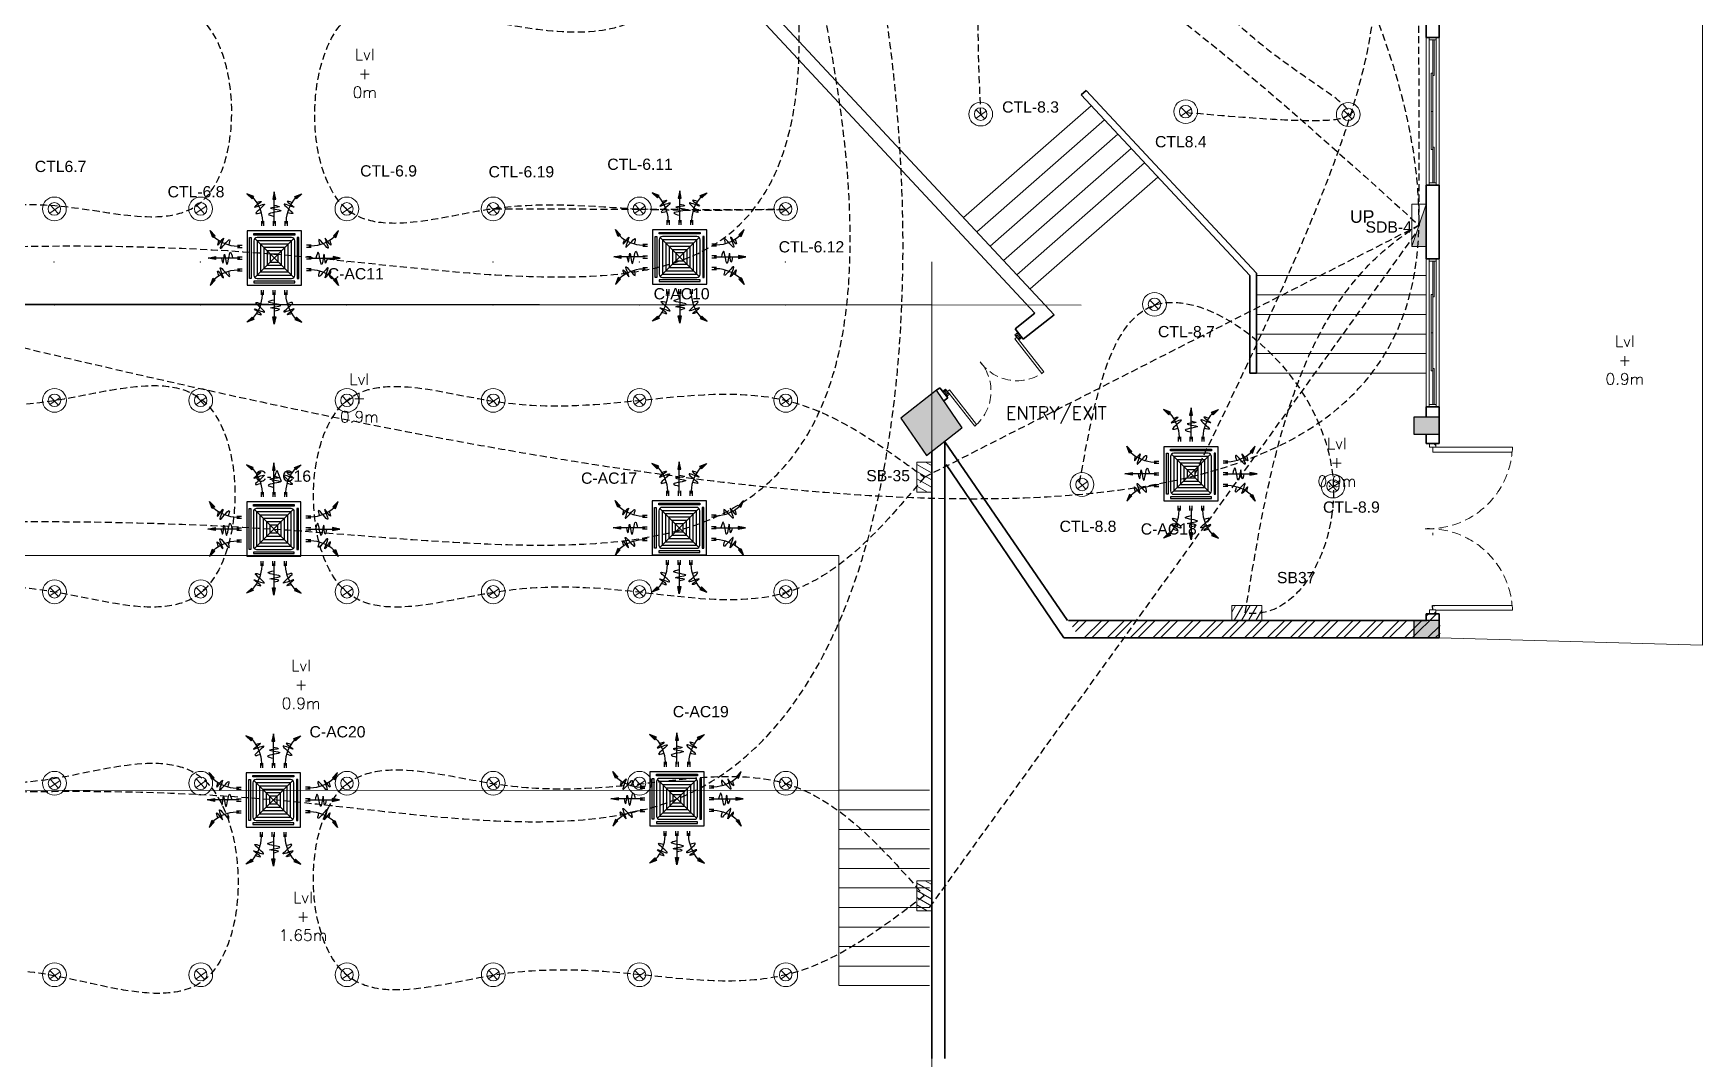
# Model space of a CAD drawing. Header units: inches. Extents: x 845 to 17085, y 908 to 10810.
# Drawn here: x 4923 to 5812, y 3181 to 3727 of the extents above; entities that cross this region are included whole.
import ezdxf

# ---------------------------------------------------------------- set-up
doc = ezdxf.new("R2010")
doc.units = ezdxf.units.IN
doc.header["$LTSCALE"] = 15
doc.header["$MEASUREMENT"] = 0
for name, pattern in [('ACAD_ISO04W100', [30.5, 24, -3, 0.5, -3]), ('CENTER2', [1.125, 0.75, -0.125, 0.125, -0.125]), ('CONTINUA', [0]), ('DASHED2', [0.375, 0.25, -0.125]), ('HIDDEN', [0.375, 0.25, -0.125])]:
    doc.linetypes.add(name, pattern=pattern)
for name, color, linetype, lineweight in [('.13', 5, 'Continuous', 13), ('.15', 4, 'Continuous', 15), ('c1', 21, 'Continuous', 30), ('E. Fixture', 6, 'Continuous', 20), ('FURN', 43, 'Continuous', 18), ('GR.furniture', 82, 'Continuous', 15), ('GRID', 8, 'ACAD_ISO04W100', 5), ('HATCH', 251, 'Continuous', 5), ('humans', 7, 'Continuous', 15), ('L-TXT', 255, 'Continuous', 9), ('SLD', 140, 'Continuous', 9), ('wall 1', 1, 'Continuous', 35), ('WIND & DOOR', 160, 'Continuous', 9)]:
    doc.layers.add(name, color=color, linetype=linetype, lineweight=lineweight)
for name, color, linetype in [('AIR', 7, 'Continuous'), ('AIR-00', 8, 'Continuous'), ('AIR-01', 105, 'Continuous'), ('AIR-02', 2, 'Continuous'), ('AIR-04', 40, 'Continuous'), ('DB cable', 141, 'HIDDEN'), ('dimension', 7, 'Continuous'), ('SB cable', 58, 'CENTER2'), ('TEX', 133, 'Continuous'), ('Text', 255, 'Continuous')]:
    doc.layers.add(name, color=color, linetype=linetype)
doc.layers.add('door and window', color=7, linetype='Continuous', lineweight=25, true_color=0x0609c1)
doc.styles.add('ROMANS', font='ROMANS')
doc.styles.get("Standard").update_dxf_attribs({"font": 'arial.ttf'})
doc.dimstyles.get("Standard").update_dxf_attribs({"dimtxt": 9.75, "dimasz": 6.25, "dimexe": 0.18, "dimexo": 0.0625, "dimgap": 0.09, "dimtad": 0, "dimdec": 1, "dimzin": 0, "dimdsep": 46, "dimlunit": 4, "dimtxsty": 'Standard', "dimblk": 'ARCHTICK', "dimcen": 0.09, "dimadec": 0, "dimazin": 0, "dimtfac": 1, "dimtdec": 1, "dimtofl": 0, "dimtmove": 0, "dimatfit": 3, "dimldrblk": 'ARCHTICK', "dimfxl": 1, "dimtolj": 1, "dimtzin": 0, "dimlwd": 25, "dimarcsym": 0})

# ---------------------------------------------------------------- blocks, each defined once
blk = doc.blocks.new('FCU-13000P (CASSETTE SPLIT)')
at = {"layer": 'AIR-00', "ltscale": 3}
for p, q in [((0, 0.523), (0, 1)), ((-0.193, 0.558), (-0.193, 0.487)), ((-0.162, 0.558), (-0.162, 0.487)), ((-0.016, 0.558), (-0.016, 0.487)), ((0.016, 0.558), (0.016, 0.487)), ((0.162, 0.558), (0.162, 0.487)), ((0.193, 0.558), (0.193, 0.487)), ((-0.523, 0), (-1, 0)), ((-0.558, 0.193), (-0.487, 0.193)), ((-0.558, 0.162), (-0.487, 0.162)), ((-0.558, 0.016), (-0.487, 0.016)), ((0.558, 0.193), (0.487, 0.193)), ((0.558, 0.162), (0.487, 0.162)), ((0.558, 0.016), (0.487, 0.016)), ((0.523, 0), (1, 0)), ((-0.558, -0.016), (-0.487, -0.016)), ((-0.558, -0.162), (-0.487, -0.162)), ((-0.558, -0.193), (-0.487, -0.193)), ((0.558, -0.016), (0.487, -0.016)), ((0.558, -0.162), (0.487, -0.162)), ((0.558, -0.193), (0.487, -0.193)), ((-0.193, -0.558), (-0.193, -0.487)), ((-0.162, -0.558), (-0.162, -0.487)), ((-0.016, -0.558), (-0.016, -0.487)), ((0.016, -0.558), (0.016, -0.487)), ((0.162, -0.558), (0.162, -0.487)), ((0.193, -0.558), (0.193, -0.487)), ((0, -0.523), (0, -1))]:
    blk.add_line(p, q, dxfattribs=at)
at = {"layer": 'AIR-00'}
for p, q in [((0.295, -0.295), (-0.295, 0.295)), ((0.295, 0.295), (-0.295, -0.295))]:
    blk.add_line(p, q, dxfattribs=at)
at = {"layer": 'AIR-00', "ltscale": 3}
for points in [[(-0.335, 0.895), (-0.311, 0.932), (-0.416, 0.973)], [(-0.022, 0.89), (0.022, 0.89), (0, 1)], [(0.335, 0.895), (0.311, 0.932), (0.416, 0.973)], [(-0.895, 0.335), (-0.932, 0.311), (-0.973, 0.416)], [(0.895, 0.335), (0.932, 0.311), (0.973, 0.416)], [(-0.89, 0.022), (-0.89, -0.022), (-1, 0)], [(0.89, 0.022), (0.89, -0.022), (1, 0)], [(-0.895, -0.335), (-0.932, -0.311), (-0.973, -0.416)], [(0.895, -0.335), (0.932, -0.311), (0.973, -0.416)], [(-0.335, -0.895), (-0.311, -0.932), (-0.416, -0.973)], [(-0.022, -0.89), (0.022, -0.89), (0, -1)], [(0.335, -0.895), (0.311, -0.932), (0.416, -0.973)]]:
    blk.add_lwpolyline(points, close=True, dxfattribs=at)
at = {"layer": 'AIR-00'}
for points in [[(-0.323, 0.914, -0.171809), (-0.178, 0.558), (-0.178, 0.522)], [(0.323, 0.914, 0.171809), (0.178, 0.558), (0.178, 0.522)], [(-0.914, 0.323, 0.171809), (-0.558, 0.178), (-0.522, 0.178)], [(0.914, 0.323, -0.171809), (0.558, 0.178), (0.522, 0.178)], [(-0.914, -0.323, -0.171809), (-0.558, -0.178), (-0.522, -0.178)], [(0.914, -0.323, 0.171809), (0.558, -0.178), (0.522, -0.178)], [(-0.323, -0.914, 0.171809), (-0.178, -0.558), (-0.178, -0.522)], [(0.323, -0.914, -0.171809), (0.178, -0.558), (0.178, -0.522)]]:
    blk.add_lwpolyline(points, format="xyb", dxfattribs=at)
for points in [[(-0.26, -0.26), (0.26, -0.26), (0.26, 0.26), (-0.26, 0.26)], [(-0.21, -0.21), (0.21, -0.21), (0.21, 0.21), (-0.21, 0.21)], [(-0.16, -0.16), (0.16, -0.16), (0.16, 0.16), (-0.16, 0.16)], [(-0.11, -0.11), (0.11, -0.11), (0.11, 0.11), (-0.11, 0.11)], [(-0.06, -0.06), (0.06, -0.06), (0.06, 0.06), (-0.06, 0.06)]]:
    blk.add_lwpolyline(points, close=True, dxfattribs=at)
at = {"layer": 'AIR-00', "ltscale": 3}
for points in [[(-0.268, 0.84), (-0.231, 0.852), (-0.134, 0.882), (-0.422, 0.704), (0.005, 0.903), (-0.358, 0.645), (-0.239, 0.678), (-0.199, 0.69)], [(0.268, 0.84), (0.231, 0.852), (0.134, 0.882), (0.422, 0.704), (-0.005, 0.903), (0.358, 0.645), (0.239, 0.678), (0.199, 0.69)], [(-0.84, 0.268), (-0.852, 0.231), (-0.882, 0.134), (-0.704, 0.422), (-0.903, -0.005), (-0.645, 0.358), (-0.678, 0.239), (-0.69, 0.199)], [(0.84, 0.268), (0.852, 0.231), (0.882, 0.134), (0.704, 0.422), (0.903, -0.005), (0.645, 0.358), (0.678, 0.239), (0.69, 0.199)], [(-0.84, -0.268), (-0.852, -0.231), (-0.882, -0.134), (-0.704, -0.422), (-0.903, 0.005), (-0.645, -0.358), (-0.678, -0.239), (-0.69, -0.199)], [(0.84, -0.268), (0.852, -0.231), (0.882, -0.134), (0.704, -0.422), (0.903, 0.005), (0.645, -0.358), (0.678, -0.239), (0.69, -0.199)], [(-0.268, -0.84), (-0.231, -0.852), (-0.134, -0.882), (-0.422, -0.704), (0.005, -0.903), (-0.358, -0.645), (-0.239, -0.678), (-0.199, -0.69)], [(0.268, -0.84), (0.231, -0.852), (0.134, -0.882), (0.422, -0.704), (-0.005, -0.903), (0.358, -0.645), (0.239, -0.678), (0.199, -0.69)]]:
    blk.add_open_spline(points, degree=3, knots=[0.0032834, 0.0032834, 0.0032834, 0.0032834, 0.0712567, 0.1924075, 0.3347111, 0.5062145, 0.5813292, 0.5813292, 0.5813292, 0.5813292], dxfattribs=at)
for points in [[(0, 0.8), (0.077, 0.776), (-0.058, 0.755), (0.098, 0.718), (-0.087, 0.663), (0, 0.631)], [(-0.8, 0), (-0.776, -0.077), (-0.755, 0.058), (-0.718, -0.098), (-0.663, 0.087), (-0.631, 0)], [(0.8, 0), (0.776, -0.077), (0.755, 0.058), (0.718, -0.098), (0.663, 0.087), (0.631, 0)], [(0, -0.8), (0.077, -0.776), (-0.058, -0.755), (0.098, -0.718), (-0.087, -0.663), (0, -0.631)]]:
    blk.add_spline(points, degree=3, dxfattribs=at)
for points in [[(-0.416, 0.973), (-0.335, 0.895), (-0.311, 0.932)], [(0, 1), (-0.022, 0.89), (0.022, 0.89)], [(0.416, 0.973), (0.335, 0.895), (0.311, 0.932)], [(-0.973, 0.416), (-0.895, 0.335), (-0.932, 0.311)], [(0.973, 0.416), (0.895, 0.335), (0.932, 0.311)], [(-1, 0), (-0.89, 0.022), (-0.89, -0.022)], [(1, 0), (0.89, 0.022), (0.89, -0.022)], [(-0.973, -0.416), (-0.895, -0.335), (-0.932, -0.311)], [(0.973, -0.416), (0.895, -0.335), (0.932, -0.311)], [(-0.416, -0.973), (-0.335, -0.895), (-0.311, -0.932)], [(0, -1), (-0.022, -0.89), (0.022, -0.89)], [(0.416, -0.973), (0.335, -0.895), (0.311, -0.932)]]:
    blk.add_solid(points, dxfattribs=at)
at = {"layer": 'AIR-01'}
for points in [[(-0.373, 0.31), (-0.348, 0.31), (-0.348, -0.31), (-0.373, -0.31)], [(-0.31, 0.372), (0.31, 0.372), (0.31, 0.348), (-0.31, 0.348)], [(0.372, 0.31), (0.348, 0.31), (0.348, -0.31), (0.372, -0.31)], [(-0.31, -0.373), (0.31, -0.373), (0.31, -0.348), (-0.31, -0.348)]]:
    blk.add_lwpolyline(points, close=True, dxfattribs=at)
at = {"layer": 'AIR-02'}
blk.add_lwpolyline([(-0.26, -0.31), (0.26, -0.31, 0.414214), (0.31, -0.26), (0.31, 0.26, 0.414214), (0.26, 0.31), (-0.26, 0.31, 0.414214), (-0.31, 0.26), (-0.31, -0.26, 0.414214)], format="xyb", close=True, dxfattribs=at)
at = {"layer": 'AIR-04'}
blk.add_lwpolyline([(-0.41, -0.41), (0.41, -0.41), (0.41, 0.41), (-0.41, 0.41)], close=True, dxfattribs=at)
blk = doc.blocks.new('C')
at = {"layer": 'E. Fixture'}
blk.add_hatch(color=256, dxfattribs=at).paths.add_polyline_path([(27131.11, -3595.1), (27140.34, -3595.1), (27140.34, -3591.94)])
blk.add_line((27140.34, -3591.94), (27131.11, -3595.1), dxfattribs=at)
blk.add_lwpolyline([(27131.11, -3591.94), (27140.34, -3591.94), (27140.34, -3595.1), (27131.11, -3595.1), (27131.11, -3591.94)], dxfattribs=at)
blk = doc.blocks.new('_ArchTick')
at = {"layer": 'GRID', "color": 0, "const_width": 0.15}
blk.add_lwpolyline([(-0.5, -0.5), (0.5, 0.5)], dxfattribs=at)
blk = doc.blocks.new('*D331')
at = {"layer": 'Defpoints', "color": 0, "linetype": 'DASHED2', "lineweight": 211, "transparency": 16777216}
for p in [(5671.72, 4291.1), (4447.8, 4239.51), (5671.72, 4239.51), (4819.32, 1356.91), (4865.82, 1356.91), (4865.82, 1021.91)]:
    blk.add_point(p, dxfattribs=at)
at = {"layer": 'dimension', "color": 0, "linetype": 'DASHED2', "lineweight": -2, "transparency": 16777216}
for p, q in [((4865.75, 1356.91), (4819.14, 1356.91)), ((4865.75, 1021.91), (4819.14, 1021.91))]:
    blk.add_line(p, q, dxfattribs=at)
at = {"layer": 'dimension', "color": 0, "linetype": 'Continuous', "lineweight": 25, "transparency": 16777216}
for p, q in [((4819.32, 1356.91), (4819.32, 1210.11)), ((4819.32, 1021.91), (4819.32, 1168.7))]:
    blk.add_line(p, q, dxfattribs=at)
at = {"layer": 'L-TXT', "color": 0, "linetype": 'DASHED2', "lineweight": -2, "transparency": 16777216}
for p, q in [((4447.8, 4239.58), (4447.8, 4291.28)), ((5671.72, 4239.58), (5671.72, 4291.28))]:
    blk.add_line(p, q, dxfattribs=at)
at = {"layer": 'L-TXT', "color": 0, "linetype": 'Continuous', "lineweight": 25, "transparency": 16777216}
for p, q in [((4447.8, 4291.1), (5048.07, 4291.1)), ((5671.72, 4291.1), (5071.45, 4291.1))]:
    blk.add_line(p, q, dxfattribs=at)
at = {"layer": 'dimension', "color": 0, "linetype": 'DASHED2', "lineweight": 25, "transparency": 16777216, "xscale": 6.25, "yscale": 6.25, "zscale": 6.25}
for p, rotation in [((4819.32, 1356.91), 90), ((4819.32, 1021.91), 270)]:
    blk.add_blockref('_ArchTick', p, dxfattribs=dict(at, rotation=rotation))
at = {"layer": 'L-TXT', "color": 0, "linetype": 'DASHED2', "lineweight": 25, "transparency": 16777216, "xscale": 6.25, "yscale": 6.25, "zscale": 6.25, "rotation": 180}
blk.add_blockref('_ArchTick', (4447.8, 4291.1), dxfattribs=at)
at = {"layer": 'L-TXT', "color": 0, "linetype": 'DASHED2', "lineweight": 25, "transparency": 16777216, "xscale": 6.25, "yscale": 6.25, "zscale": 6.25}
blk.add_blockref('_ArchTick', (5671.72, 4291.1), dxfattribs=at)
at = {"layer": 'dimension', "color": 0, "linetype": 'DASHED2', "lineweight": 30, "transparency": 16777216, "insert": (4819.32, 1189.41), "char_height": 9.75, "attachment_point": 5, "rotation": 90}
blk.add_mtext('\\A1;27\'-11"', dxfattribs=at)
at = {"layer": 'L-TXT', "color": 0, "linetype": 'DASHED2', "lineweight": 211, "transparency": 16777216, "insert": (5059.76, 4291.1), "char_height": 9.75, "attachment_point": 5}
blk.add_mtext("\\A1;102'", dxfattribs=at)

msp = doc.modelspace()

# ---------------------------------------------------------------- hatches: boundary and pattern name
at = {"layer": 'E. Fixture', "lineweight": 5}
h = msp.add_hatch(dxfattribs=at)
h.set_pattern_fill('ANSI31', color=256, scale=26.668912, angle=-75, style=0)
h.set_pattern_definition([(330, (12831.839, 74330.4756), (1.666807, 2.88699442), [])])
h.paths.add_polyline_path([(5393.55, 3498.92), (5393.55, 3482.92), (5401.55, 3482.92), (5401.55, 3498.92)])
h = msp.add_hatch(dxfattribs=at)
h.set_pattern_fill('ANSI31', color=256, scale=26.668912, angle=15, style=0)
h.set_pattern_definition([(60, (-65270.289, 10852.7563), (-2.88699442, 1.666807), [])])
h.paths.add_polyline_path([(5561.26, 3414.47), (5577.26, 3414.47), (5577.26, 3422.47), (5561.26, 3422.47)])
h = msp.add_hatch(dxfattribs=at)
h.set_pattern_fill('ANSI31', color=256, scale=26.668912, angle=-75, style=0)
h.set_pattern_definition([(330, (12831.6917, 74107.3944), (1.666807, 2.88699442), [])])
h.paths.add_polyline_path([(5393.4, 3275.84), (5393.4, 3259.84), (5401.4, 3259.84), (5401.4, 3275.84)])
at = {"layer": 'HATCH', "lineweight": 0, "true_color": 0x000000}
h = msp.add_hatch(dxfattribs=at)
h.set_pattern_fill('ANSI31', color=18, scale=0.135883, angle=128.032)
h.set_pattern_definition([(173.0320028, (1427183.24806, -89925.2487), (-0.05233873015, -0.4282420827), [])])
h.paths.add_polyline_path([(5445.71, 3566.73), (5445.92, 3566.46), (5447.8, 3564.05), (5449.42, 3565.31), (5447.32, 3567.99)])
h.paths.add_polyline_path([(5407.19, 3536.6), (5409.28, 3533.92), (5410.89, 3535.18), (5410.68, 3535.45), (5408.8, 3537.86)])
at = {"layer": 'HATCH'}
h = msp.add_hatch(color=256, dxfattribs=at)
h.dxf.hatch_style = 1
h.paths.add_polyline_path([(5384.93, 3522.35), (5398.53, 3502.36), (5417.57, 3517.26), (5403.99, 3537.26)])
h = msp.add_hatch(color=256, dxfattribs=at)
h.dxf.hatch_style = 1
h.paths.add_polyline_path([(5671.75, 3522.79), (5671.75, 3513.74), (5658.16, 3513.74), (5658.16, 3522.79)])
h = msp.add_hatch(dxfattribs=at)
h.set_pattern_fill('ANSI32', color=256, scale=0.904682)
h.set_pattern_definition([(45, (-97026.631, -51674.588), (-6.0932045, 6.0932045), []), (45, (-97022.569, -51674.588), (-6.0932045, 6.0932045), [])])
h.paths.add_polyline_path([(5474.17, 3414.47), (5480.44, 3405.22), (5665.23, 3405.22), (5672.17, 3405.22), (5672.17, 3418.11), (5665.23, 3418.11), (5665.23, 3414.47)])
h = msp.add_hatch(color=256, dxfattribs=at)
h.dxf.hatch_style = 1
h.paths.add_polyline_path([(5671.75, 3414.47), (5671.75, 3405.22), (5658.16, 3405.22), (5658.16, 3414.47)])

# ---------------------------------------------------------------- linework, layer by layer
at = {"layer": '.13'}
for p, q in [((5418.27, 3629.21), (5486.4, 3688.8)), ((5425.37, 3621.6), (5493.5, 3681.19)), ((5432.46, 3613.99), (5500.6, 3673.58)), ((5439.56, 3606.38), (5507.7, 3665.96)), ((5446.66, 3598.76), (5514.8, 3658.35)), ((5453.76, 3591.15), (5521.9, 3650.74))]:
    msp.add_line(p, q, dxfattribs=at)
at = {"layer": '.15', "lineweight": 15}
for p, q in [((5664.8, 3646.38), (5664.8, 3725.15)), ((5671.73, 3646.38), (5671.73, 3725.15)), ((5664.8, 3607.2), (5664.8, 3528.43)), ((5671.73, 3607.2), (5671.73, 3528.43))]:
    msp.add_line(p, q, dxfattribs=at)
msp.add_arc((5174.48, 3851.17), 215.12, 318.32635, 318.33716)
at = {"layer": 'c1'}
msp.add_lwpolyline([(5384.93, 3522.35), (5398.53, 3502.36), (5417.46, 3517.17), (5417.58, 3517.25), (5403.99, 3537.26), (5384.93, 3522.35)], dxfattribs=at)
for points in [[(5671.73, 3513.74), (5671.73, 3522.79), (5658.16, 3522.79), (5658.16, 3513.74)], [(5671.73, 3405.22), (5671.73, 3414.47), (5658.16, 3414.47), (5658.16, 3405.22)]]:
    msp.add_lwpolyline(points, close=True, dxfattribs=at)
at = {"layer": 'DB cable', "color": 6, "linetype": 'DASHED2', "lineweight": 30}
msp.add_spline([(4514.45, 3664.24), (5660.97, 3625.08), (5306.65, 4047.26), (4795.8, 4047.26), (5209.4, 4177.92)], degree=3, dxfattribs=at)
at = {"layer": 'DB cable', "linetype": 'DASHED2', "lineweight": 30}
for points in [[(4539.59, 3463.74), (4592.3, 3629.81), (4713.54, 3760.41), (5225.99, 4129.66)], [(4803.17, 3318.92), (5052.79, 3318.92), (5265.67, 3319.53), (5376.59, 3740.68), (5225.99, 4129.66)], [(4803.42, 3465.42), (5050.92, 3463.27), (5269.03, 3463.27), (5225.99, 4129.66)], [(4803.66, 3609.74), (5051.16, 3609.74), (5267.16, 3606.09), (5225.99, 4129.66)], [(5541.65, 3492.69), (5613.18, 3798.98), (5387.53, 3804.96), (5225.99, 4129.66)], [(5274.49, 3852.29), (5328.19, 3841.93), (5660.97, 3625.08)], [(5660.63, 3793.27), (5660.97, 3625.08)], [(5397.55, 3490.92), (5660.97, 3625.08)], [(5400.25, 3261.64), (5659.65, 3621.22)], [(5568.4, 3418.59), (5660.97, 3625.08), (5662.31, 3625.87)]]:
    msp.add_spline(points, degree=3, dxfattribs=at)
at = {"layer": 'door and window', "color": 18, "lineweight": 0, "true_color": 0x000000}
for p, q in [((5445.69, 3564.56), (5446.76, 3565.39)), ((5445.69, 3564.56), (5460.08, 3546.17)), ((5447.59, 3564.32), (5461.19, 3546.94)), ((5410.91, 3537.35), (5409.85, 3536.52)), ((5410.68, 3535.45), (5424.28, 3518.06)), ((5410.91, 3537.35), (5425.29, 3518.96)), ((5668.27, 3504.29), (5668.27, 3506.79)), ((5668.27, 3504.29), (5710.6, 3504.29)), ((5669.92, 3506.79), (5710.75, 3506.79)), ((5668.27, 3461.28), (5668.27, 3459.93)), ((5669.34, 3422.59), (5710.6, 3422.59)), ((5669.92, 3420.09), (5710.75, 3420.09))]:
    msp.add_line(p, q, dxfattribs=at)
at = {"layer": 'door and window', "color": 18, "linetype": 'ByBlock', "true_color": 0x000000}
for p, q in [((5668.25, 3422.52), (5668.25, 3422.59)), ((5668.25, 3422.59), (5669.34, 3422.59)), ((5668.27, 3420.16), (5668.25, 3422.52))]:
    msp.add_line(p, q, dxfattribs=at)
at = {"layer": 'door and window', "color": 18, "lineweight": 0, "true_color": 0x000000}
for points in [[(5447.32, 3567.99), (5449.42, 3565.31), (5447.8, 3564.05), (5445.71, 3566.73)], [(5408.8, 3537.86), (5410.89, 3535.18), (5409.28, 3533.92), (5407.19, 3536.6)], [(5666.57, 3506.79), (5669.96, 3506.79), (5669.96, 3508.84), (5666.57, 3508.84)], [(5666.57, 3418.11), (5669.96, 3418.11), (5669.96, 3420.16), (5666.57, 3420.16)]]:
    msp.add_lwpolyline(points, close=True, dxfattribs=at)
at = {"layer": 'E. Fixture', "lineweight": 5}
for p, q in [((5430.44, 3685.87), (5425, 3682.11)), ((5425.06, 3686.6), (5429.62, 3681.75)), ((5539.64, 3687.16), (5534.2, 3683.4)), ((5534.26, 3687.9), (5538.82, 3683.05)), ((5626.22, 3685.67), (5620.78, 3681.91)), ((5620.84, 3686.41), (5625.39, 3681.55)), ((4936.97, 3635.35), (4931.52, 3631.59)), ((4931.59, 3636.09), (4936.14, 3631.23)), ((5014.88, 3635.35), (5009.44, 3631.59)), ((5009.5, 3636.09), (5014.06, 3631.23)), ((5092.79, 3635.35), (5087.35, 3631.59)), ((5087.41, 3636.09), (5091.97, 3631.23)), ((5170.71, 3635.35), (5165.26, 3631.59)), ((5165.32, 3636.09), (5169.88, 3631.23)), ((5248.62, 3635.35), (5243.17, 3631.59)), ((5243.24, 3636.09), (5247.79, 3631.23)), ((5326.53, 3635.35), (5321.09, 3631.59)), ((5321.15, 3636.09), (5325.71, 3631.23)), ((5523, 3584.54), (5517.56, 3580.77)), ((5517.62, 3585.27), (5522.18, 3580.42)), ((4937.02, 3533.35), (4931.58, 3529.59)), ((4931.64, 3534.09), (4936.2, 3529.23)), ((5014.93, 3533.35), (5009.49, 3529.59)), ((5009.55, 3534.09), (5014.11, 3529.23)), ((5092.85, 3533.35), (5087.4, 3529.59)), ((5087.47, 3534.09), (5092.02, 3529.23)), ((5170.76, 3533.35), (5165.31, 3529.59)), ((5165.38, 3534.09), (5169.93, 3529.23)), ((5248.67, 3533.35), (5243.23, 3529.59)), ((5243.29, 3534.09), (5247.85, 3529.23)), ((5326.58, 3533.35), (5321.14, 3529.59)), ((5321.2, 3534.09), (5325.76, 3529.23)), ((5484.41, 3488.53), (5478.97, 3484.76)), ((5479.03, 3489.26), (5483.59, 3484.41)), ((5618.11, 3487.71), (5612.66, 3483.94)), ((5612.73, 3488.44), (5617.28, 3483.59)), ((4937.02, 3431.38), (4931.58, 3427.62)), ((4931.64, 3432.11), (4936.2, 3427.26)), ((5014.93, 3431.38), (5009.49, 3427.62)), ((5009.55, 3432.11), (5014.11, 3427.26)), ((5092.85, 3431.38), (5087.4, 3427.62)), ((5087.47, 3432.11), (5092.02, 3427.26)), ((5170.76, 3431.38), (5165.31, 3427.62)), ((5165.38, 3432.11), (5169.93, 3427.26)), ((5248.67, 3431.38), (5243.23, 3427.62)), ((5243.29, 3432.11), (5247.85, 3427.26)), ((5326.58, 3431.38), (5321.14, 3427.62)), ((5321.2, 3432.11), (5325.76, 3427.26)), ((4937.02, 3329.38), (4931.58, 3325.62)), ((4931.64, 3330.11), (4936.2, 3325.26)), ((5014.93, 3329.38), (5009.49, 3325.62)), ((5009.55, 3330.11), (5014.11, 3325.26)), ((5092.85, 3329.38), (5087.4, 3325.62)), ((5087.47, 3330.11), (5092.02, 3325.26)), ((5170.76, 3329.38), (5165.31, 3325.62)), ((5165.38, 3330.11), (5169.93, 3325.26)), ((5248.67, 3329.38), (5243.23, 3325.62)), ((5243.29, 3330.11), (5247.85, 3325.26)), ((5326.58, 3329.38), (5321.14, 3325.62)), ((5321.2, 3330.11), (5325.76, 3325.26)), ((4931.64, 3228.11), (4936.2, 3223.26)), ((5009.55, 3228.11), (5014.11, 3223.26)), ((5087.47, 3228.11), (5092.02, 3223.26)), ((5165.38, 3228.11), (5169.93, 3223.26)), ((5243.29, 3228.11), (5247.85, 3223.26)), ((5321.2, 3228.11), (5325.76, 3223.26)), ((4937.02, 3227.38), (4931.58, 3223.62)), ((5014.93, 3227.38), (5009.49, 3223.62)), ((5092.85, 3227.38), (5087.4, 3223.62)), ((5170.76, 3227.38), (5165.31, 3223.62)), ((5248.67, 3227.38), (5243.23, 3223.62)), ((5326.58, 3227.38), (5321.14, 3223.62))]:
    msp.add_line(p, q, dxfattribs=at)
for points in [[(5401.55, 3498.92), (5401.55, 3482.92), (5393.55, 3482.92), (5393.55, 3498.92)], [(5561.26, 3422.47), (5577.26, 3422.47), (5577.26, 3414.47), (5561.26, 3414.47)], [(5401.4, 3275.84), (5401.4, 3259.84), (5393.4, 3259.84), (5393.4, 3275.84)]]:
    msp.add_lwpolyline(points, close=True, dxfattribs=at)
for centre, radius in [((5427.49, 3684.32), 6.33), ((5536.69, 3685.61), 6.33), ((5623.27, 3684.12), 6.33), ((5427.49, 3684.32), 3.33), ((5536.69, 3685.61), 3.33), ((5623.27, 3684.12), 3.33), ((4934.02, 3633.8), 6.33), ((4934.02, 3633.8), 3.33), ((5011.93, 3633.8), 6.33), ((5011.93, 3633.8), 3.33), ((5089.84, 3633.8), 6.33), ((5089.84, 3633.8), 3.33), ((5167.75, 3633.8), 6.33), ((5167.75, 3633.8), 3.33), ((5245.67, 3633.8), 6.33), ((5245.67, 3633.8), 3.33), ((5323.58, 3633.8), 6.33), ((5323.58, 3633.8), 3.33), ((5520.05, 3582.98), 6.33), ((5520.05, 3582.98), 3.33), ((4934.07, 3531.8), 6.33), ((4934.07, 3531.8), 3.33), ((5011.98, 3531.8), 6.33), ((5011.98, 3531.8), 3.33), ((5089.89, 3531.8), 6.33), ((5089.89, 3531.8), 3.33), ((5167.81, 3531.8), 6.33), ((5167.81, 3531.8), 3.33), ((5245.72, 3531.8), 6.33), ((5245.72, 3531.8), 3.33), ((5323.63, 3531.8), 6.33), ((5323.63, 3531.8), 3.33), ((5481.46, 3486.98), 6.33), ((5481.46, 3486.98), 3.33), ((5615.16, 3486.16), 6.33), ((5615.16, 3486.16), 3.33), ((4934.07, 3429.83), 6.33), ((4934.07, 3429.83), 3.33), ((5011.98, 3429.83), 6.33), ((5011.98, 3429.83), 3.33), ((5089.89, 3429.83), 6.33), ((5089.89, 3429.83), 3.33), ((5167.81, 3429.83), 6.33), ((5167.81, 3429.83), 3.33), ((5245.72, 3429.83), 6.33), ((5245.72, 3429.83), 3.33), ((5323.63, 3429.83), 6.33), ((5323.63, 3429.83), 3.33), ((4934.07, 3327.83), 6.33), ((4934.07, 3327.83), 3.33), ((5011.98, 3327.83), 6.33), ((5011.98, 3327.83), 3.33), ((5089.89, 3327.83), 6.33), ((5089.89, 3327.83), 3.33), ((5167.81, 3327.83), 6.33), ((5167.81, 3327.83), 3.33), ((5245.72, 3327.83), 6.33), ((5245.72, 3327.83), 3.33), ((5323.63, 3327.83), 6.33), ((5323.63, 3327.83), 3.33), ((4934.07, 3225.83), 6.33), ((4934.07, 3225.83), 3.33), ((5011.98, 3225.83), 6.33), ((5011.98, 3225.83), 3.33), ((5089.89, 3225.83), 6.33), ((5089.89, 3225.83), 3.33), ((5167.81, 3225.83), 6.33), ((5167.81, 3225.83), 3.33), ((5245.72, 3225.83), 6.33), ((5245.72, 3225.83), 3.33), ((5323.63, 3225.83), 6.33), ((5323.63, 3225.83), 3.33)]:
    msp.add_circle(centre, radius, dxfattribs=at)
at = {"layer": 'FURN'}
for p, q in [((5664.8, 3598.35), (5574.33, 3598.35)), ((5664.8, 3587.95), (5574.33, 3587.95)), ((5664.8, 3577.55), (5574.33, 3577.55)), ((5664.8, 3577.55), (5574.33, 3577.55)), ((5664.8, 3567.14), (5574.33, 3567.14)), ((5664.8, 3556.74), (5574.33, 3556.74)), ((5664.8, 3546.34), (5574.33, 3546.34)), ((5400.25, 3324.06), (5351.86, 3324.06)), ((5400.25, 3313.66), (5351.86, 3313.66)), ((5400.25, 3303.25), (5351.86, 3303.25)), ((5400.25, 3303.25), (5351.86, 3303.25)), ((5400.25, 3292.85), (5351.86, 3292.85)), ((5400.25, 3282.45), (5351.86, 3282.45)), ((5400.25, 3272.04), (5351.86, 3272.04)), ((5400.25, 3272.04), (5351.86, 3272.04)), ((5400.25, 3261.64), (5351.86, 3261.64)), ((5400.25, 3251.23), (5351.86, 3251.23)), ((5400.25, 3240.83), (5351.86, 3240.83)), ((5400.25, 3240.83), (5351.86, 3240.83)), ((5400.25, 3230.43), (5351.86, 3230.43)), ((5400.25, 3220.02), (5351.86, 3220.02))]:
    msp.add_line(p, q, dxfattribs=at)
at = {"layer": 'GR.furniture', "ltscale": 2}
for p, q in [((5668.92, 3508.84), (5669.79, 3508.01)), ((5668.9, 3418.11), (5669.78, 3418.95))]:
    msp.add_line(p, q, dxfattribs=at)
at = {"layer": 'humans', "linetype": 'ByBlock'}
for p, q in [((5812.06, 3742.04), (5812.06, 3401.48)), ((5401.39, 3605.52), (5401.39, 3174.5)), ((4634.06, 3583.56), (5481.01, 3582.57)), ((4700.18, 3582.66), (5401.39, 3582.66)), ((5401.39, 3582.66), (5401.39, 3174.69)), ((5401.39, 3561.82), (5401.39, 3218.2)), ((4748.85, 3449.18), (5351.85, 3449.15)), ((5351.85, 3449.15), (5351.86, 3320.2)), ((5812.06, 3401.48), (5671.73, 3405.22)), ((5351.86, 3341.23), (5351.86, 3220.23)), ((4700.19, 3324.02), (5351.86, 3324.06))]:
    msp.add_line(p, q, dxfattribs=at)
msp.add_lwpolyline([(4700.18, 3582.66), (5401.39, 3582.66), (5401.39, 3174.69), (4700.18, 3174.69)], close=True, dxfattribs=at)
for p in [(4933.9, 3605.52), (5011.82, 3605.52), (5051.16, 3607.63), (5089.73, 3605.52), (5167.65, 3605.52), (5245.56, 3605.52), (5323.48, 3605.52), (4933.92, 3582.66), (5011.83, 3582.66), (5089.74, 3582.66), (5167.66, 3582.66), (5245.57, 3582.66), (5323.48, 3582.66), (5401.39, 3475.92), (5050.92, 3463.27), (5401.39, 3390.01), (5050.67, 3318.92), (5401.39, 3304.11)]:
    msp.add_point(p, dxfattribs=at)
at = {"layer": 'SB cable', "color": 2, "linetype": 'DASHED2', "lineweight": 30}
for points in [[(5427.6, 3683.91), (5427.73, 3772.49), (5426.98, 3843.4), (5351.62, 3902.21)], [(4774.86, 3633.8), (4858.23, 3631.23), (4936.97, 3635.35), (5011.85, 3637.13), (5011.78, 3735.66), (4934.25, 3735.47), (4852.77, 3735.8), (4820.69, 3856.29)], [(5323.43, 3633.66), (5245.52, 3633.66), (5167.75, 3633.8), (5090.07, 3633.47), (5089.95, 3735.39), (5169.88, 3733.23), (5245.52, 3735.66), (5274.49, 3852.29)], [(5536.8, 3685.2), (5623.12, 3683.98), (5538.41, 3764.35), (5538.29, 3844.83), (5660.8, 3792.44), (5660.63, 3793.27)], [(5480.17, 3488.06), (5520.16, 3582.57), (5615.38, 3485.82), (5569.26, 3418.47), (5568.4, 3418.59)], [(4704.21, 3493.73), (4778.09, 3531.66), (4856, 3531.66), (4934.07, 3531.8), (5012.88, 3531.93), (5012.21, 3429.5), (4933.92, 3429.69), (4856.39, 3429.5), (4778.47, 3429.5), (4704.21, 3493.73), (4706.17, 3493.47)], [(5397.55, 3490.92), (5323.63, 3531.8), (5245.72, 3531.8), (5167.91, 3531.39), (5089.74, 3531.66), (5090, 3429.41), (5167.91, 3429.41), (5245.69, 3429.56), (5323.74, 3429.41), (5397.55, 3490.92)], [(4704.13, 3270.75), (4775.75, 3223.62), (4856.39, 3225.5), (4930.74, 3225.82), (5014.11, 3223.26), (5011.98, 3331.16), (4931.64, 3330.11), (4853.73, 3330.11), (4778.24, 3324.5), (4704.13, 3270.75)], [(5397.4, 3267.84), (5323.48, 3327.69), (5245.95, 3327.5), (5167.66, 3327.69), (5089.14, 3326.82), (5090, 3225.41), (5168.04, 3225.5), (5245.72, 3225.83), (5323.48, 3225.69), (5397.4, 3267.84)]]:
    msp.add_spline(points, degree=3, dxfattribs=at)
at = {"layer": 'SLD', "linetype": 'DASHED2', "lineweight": 30}
for p, q in [((5168.64, 3633.93), (5245.52, 3633.66)), ((5245.52, 3633.66), (5323.69, 3633.39))]:
    msp.add_line(p, q, dxfattribs=at)
at = {"layer": 'wall 1', "ltscale": 1.5}
for p, q in [((5671.72, 3857.12), (5671.73, 3725.15)), ((5664.8, 3738.63), (5664.8, 3725.15)), ((5456.35, 3578.21), (5312.94, 3731.97)), ((5466.58, 3577.41), (5320.7, 3733.82)), ((5671.73, 3725.15), (5664.8, 3725.15)), ((5483.63, 3696.86), (5481.05, 3694.54)), ((5570.86, 3598.24), (5481.05, 3694.54)), ((5574.33, 3599.61), (5483.63, 3696.86)), ((5664.8, 3646.38), (5664.8, 3607.2)), ((5664.8, 3646.38), (5671.73, 3646.38)), ((5671.73, 3646.38), (5671.73, 3607.2)), ((5664.8, 3607.2), (5671.73, 3607.2)), ((5570.86, 3546.34), (5570.86, 3598.24)), ((5574.33, 3546.34), (5574.33, 3599.61)), ((5456.35, 3578.21), (5445.79, 3569.95)), ((5466.58, 3577.41), (5450.06, 3564.49)), ((5449.32, 3572.72), (5445.79, 3569.95)), ((5445.79, 3569.95), (5450.06, 3564.49)), ((5574.33, 3546.34), (5570.86, 3546.34)), ((5405.65, 3538.56), (5403.99, 3537.26)), ((5405.65, 3538.56), (5409.92, 3533.1)), ((5409.92, 3533.1), (5407.9, 3531.51)), ((5664.8, 3528.43), (5664.8, 3522.79)), ((5671.73, 3528.43), (5664.8, 3528.43)), ((5671.73, 3528.43), (5671.73, 3508.84)), ((5664.8, 3513.74), (5664.8, 3508.84)), ((5401.49, 3504.34), (5401.51, 3181.23)), ((5408.43, 3509.76), (5408.43, 3181.2)), ((5473.74, 3414.56), (5408.43, 3509.76)), ((5664.8, 3508.84), (5671.73, 3508.84)), ((5471.7, 3405.31), (5409.08, 3497.56)), ((5664.8, 3418.11), (5664.8, 3414.47)), ((5671.73, 3418.11), (5664.8, 3418.11)), ((5671.73, 3418.11), (5671.73, 3405.22)), ((5665.23, 3414.47), (5474.17, 3414.47)), ((5665.23, 3405.22), (5471.7, 3405.31)), ((5671.8, 3405.22), (5664.8, 3405.22))]:
    msp.add_line(p, q, dxfattribs=at)
at = {"layer": 'WIND & DOOR', "linetype": 'CONTINUA', "lineweight": 5, "ltscale": 0.4}
for p, q in [((5666.42, 3723.92), (5666.42, 3725.15)), ((5666.42, 3725.15), (5670.11, 3725.15)), ((5670.11, 3723.92), (5666.42, 3723.92)), ((5666.42, 3723.92), (5666.42, 3685.77)), ((5668.27, 3704.85), (5668.27, 3723.92)), ((5669, 3723.92), (5669, 3704.85)), ((5670.11, 3725.15), (5670.11, 3723.92)), ((5670.11, 3723.92), (5670.11, 3685.77)), ((5668.27, 3706.08), (5667.53, 3706.08)), ((5667.53, 3706.08), (5667.53, 3685.77)), ((5668.27, 3685.77), (5668.27, 3706.08)), ((5669, 3704.85), (5668.27, 3704.85)), ((5666.42, 3647.61), (5666.42, 3685.77)), ((5668.27, 3685.77), (5667.53, 3685.77)), ((5667.53, 3665.46), (5667.53, 3685.77)), ((5668.27, 3685.77), (5668.27, 3665.46)), ((5670.11, 3647.61), (5670.11, 3685.77)), ((5668.27, 3665.46), (5667.53, 3665.46)), ((5669, 3666.69), (5668.27, 3666.69)), ((5668.27, 3666.69), (5668.27, 3647.61)), ((5669, 3647.61), (5669, 3666.69)), ((5670.11, 3647.61), (5666.42, 3647.61)), ((5666.42, 3647.61), (5666.42, 3646.38)), ((5670.11, 3647.61), (5666.42, 3647.61)), ((5666.42, 3647.61), (5666.42, 3646.38)), ((5666.42, 3646.38), (5670.11, 3646.38)), ((5666.42, 3646.38), (5670.11, 3646.38)), ((5670.11, 3646.38), (5670.11, 3647.61)), ((5670.11, 3646.38), (5670.11, 3647.61)), ((5666.42, 3605.97), (5666.42, 3607.2)), ((5666.42, 3607.2), (5670.11, 3607.2)), ((5666.42, 3605.97), (5666.42, 3607.2)), ((5666.42, 3607.2), (5670.11, 3607.2)), ((5666.42, 3605.97), (5666.42, 3567.81)), ((5670.11, 3605.97), (5666.42, 3605.97)), ((5670.11, 3605.97), (5666.42, 3605.97)), ((5668.27, 3586.89), (5668.27, 3605.97)), ((5669, 3605.97), (5669, 3586.89)), ((5670.11, 3607.2), (5670.11, 3605.97)), ((5670.11, 3607.2), (5670.11, 3605.97)), ((5670.11, 3605.97), (5670.11, 3567.81)), ((5668.27, 3588.12), (5667.53, 3588.12)), ((5667.53, 3588.12), (5667.53, 3567.81)), ((5668.27, 3567.81), (5668.27, 3588.12)), ((5669, 3586.89), (5668.27, 3586.89)), ((5666.42, 3529.66), (5666.42, 3567.81)), ((5668.27, 3567.81), (5667.53, 3567.81)), ((5667.53, 3547.51), (5667.53, 3567.81)), ((5668.27, 3567.81), (5668.27, 3547.51)), ((5670.11, 3529.66), (5670.11, 3567.81)), ((5669, 3548.74), (5668.27, 3548.74)), ((5668.27, 3548.74), (5668.27, 3529.66)), ((5669, 3529.66), (5669, 3548.74)), ((5668.27, 3547.51), (5667.53, 3547.51)), ((5670.11, 3529.66), (5666.42, 3529.66)), ((5666.42, 3529.66), (5666.42, 3528.43)), ((5666.42, 3528.43), (5670.11, 3528.43)), ((5670.11, 3528.43), (5670.11, 3529.66))]:
    msp.add_line(p, q, dxfattribs=at)
at = {"layer": 'WIND & DOOR', "linetype": 'DASHED2', "lineweight": 9, "ltscale": 1.3}
for centre, radius, start, end in [((5408.77, 3536.66), 24.21, 309.83926, 40.23124), ((5446.88, 3566.47), 24.21, 215.83276, 306.22475), ((5665.98, 3508.2), 44.79, 267.80076, 358.19275), ((5665.98, 3418.68), 44.79, 1.80725, 92.19924)]:
    msp.add_arc(centre, radius, start, end, dxfattribs=at)

# ---------------------------------------------------------------- block references
at = {"layer": 'AIR', "xscale": 35.18938456146591, "yscale": 35.18938456146591, "zscale": 35.18938456146591}
for p in [(5051.16, 3607.63), (5267.16, 3608.21), (5539.54, 3492.69), (5050.92, 3463.27), (5266.92, 3463.89), (5050.67, 3318.92), (5265.67, 3319.53)]:
    msp.add_blockref('FCU-13000P (CASSETTE SPLIT)', p, dxfattribs=at)
at = {"layer": 'E. Fixture', "lineweight": 5, "xscale": -2.443750000005821, "yscale": 2.443750000005821, "zscale": 2.44375, "rotation": 90}
msp.add_blockref('C', (-3120.69, 69938.01), dxfattribs=at)

# ---------------------------------------------------------------- texts
at = {"layer": 'SLD', "linetype": 'DASHED2', "lineweight": 30}
for s, p in [('CTL-8.3', (5438.9, 3685.1)), ('CTL8.4', (5520.34, 3666.61)), ('CTL6.7', (4923.59, 3653.44)), ('CTL-6.9', (5096.91, 3651.06)), ('CTL-6.19', (5165.31, 3650.59)), ('CTL-6.11', (5228.57, 3654.59)), ('CTL-6.8', (4994.33, 3639.95)), ('SDB-4', (5632.49, 3621.17)), ('CTL-6.12', (5319.86, 3610.61)), ('C-AC11', (5079.67, 3596.24)), ('C-AC10', (5253.25, 3585.61)), ('CTL-8.7', (5521.92, 3565.44)), ('SB-35', (5366.52, 3488.71)), ('C-AC16', (5040.96, 3488.45)), ('C-AC17', (5214.59, 3487.38)), ('CTL-8.9', (5609.83, 3471.96)), ('CTL-8.8', (5469.52, 3461.71)), ('C-AC18', (5512.76, 3460.3)), ('SB37', (5585.29, 3434.4)), ('C-AC19', (5263.46, 3362.99)), ('C-AC20', (5069.94, 3352.25))]:
    msp.add_text(s, height=6, dxfattribs=at).set_placement(p)
at = {"layer": 'TEX', "insert": (5637.25, 3626.3), "char_height": 6.721, "attachment_point": 9}
msp.add_mtext_dynamic_manual_height_columns('UP', width=0.00275, gutter_width=0.0139, heights=[0], dxfattribs=at)
at = {"layer": 'Text', "ltscale": 0.115, "attachment_point": 9, "style": 'ROMANS'}
for s, width, gutter_width, insert, char_height in [('\\pxqc;Lvl + 0m', 3.9371, 0.00837, (5101.36, 3692.92), 6.0312), ('\\pxqc;Lvl + 0.9m', 3.9371, 0.00837, (5772.61, 3540.18), 6.0312), ('\\pxqc;Lvl + 0.9m', 3.9371, 0.00837, (5098.43, 3520.06), 6.0312), ('\\pxqc;ENTRY/EXIT', 0.00275, 0.0139, (5467.69, 3519.38), 6.9209), ('\\pxqc;Lvl + 0.9m', 3.9371, 0.00837, (5619.2, 3485.74), 6.0312), ('\\pxqc;Lvl + 0.9m', 3.9371, 0.00837, (5067.42, 3367.37), 6.0312), ('\\pxqc;Lvl + 1.65m', 3.9371, 0.00837, (5068.45, 3243.88), 6.0312)]:
    msp.add_mtext_dynamic_manual_height_columns(s, width=width, gutter_width=gutter_width, heights=[0], dxfattribs=dict(at, insert=insert, char_height=char_height))

# ---------------------------------------------------------------- dimensions: what is measured, and where the dimension line sits
at = {"layer": 'dimension', "linetype": 'DASHED2', "lineweight": 30}
dim = msp.add_aligned_dim(p1=(4865.82, 1021.91), p2=(4865.82, 1356.91), distance=46.5, dimstyle='Standard', dxfattribs=at)
dim.commit()
dim.dimension.update_dxf_attribs({"geometry": '*D331', "text_midpoint": (4819.32, 1189.41)})
at = {"layer": 'L-TXT', "linetype": 'DASHED2', "lineweight": 211}
dim = msp.add_aligned_dim(p1=(4447.8, 4239.51), p2=(5671.72, 4239.51), distance=51.58, dimstyle='Standard', dxfattribs=at)
dim.commit()
dim.dimension.update_dxf_attribs({"geometry": '*D331', "text_midpoint": (5059.76, 4291.1)})

doc.saveas('drawing.dxf')
